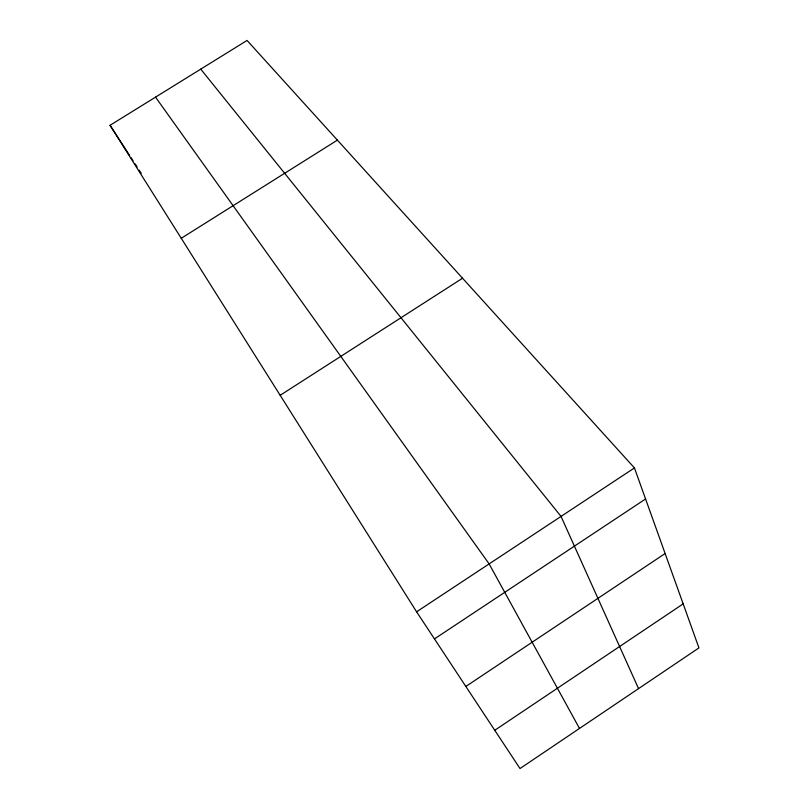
<?xml version="1.0" encoding="UTF-8"?>
<svg xmlns="http://www.w3.org/2000/svg" width="809" height="809" viewBox="0 0 809 809"><rect width="100%" height="100%" fill="white"/><g stroke="black" fill="none" stroke-linecap="round" stroke-linejoin="round"><path stroke-width="1.21" d="M494.764 730.274L683.17 603.878M465.842 686.457L665.119 553.528M434.473 638.908L645.572 498.971M416.595 611.816L634.448 467.926L247.069 40.45L110.054 125.294L416.595 611.816L520.015 768.55L698.946 647.898L634.448 467.926M280.177 395.298L462.546 278.225M181.256 238.291L337.393 140.129M200.743 69.139L561.031 516.415L638.554 688.621M155.52 97.141L489.132 563.903L579.497 728.444M110.054 125.294L129.662 155.49M131.028 157.583L133.07 160.728M135.113 163.873L137.156 167.018M139.188 170.163L141.231 173.308"/></g></svg>
